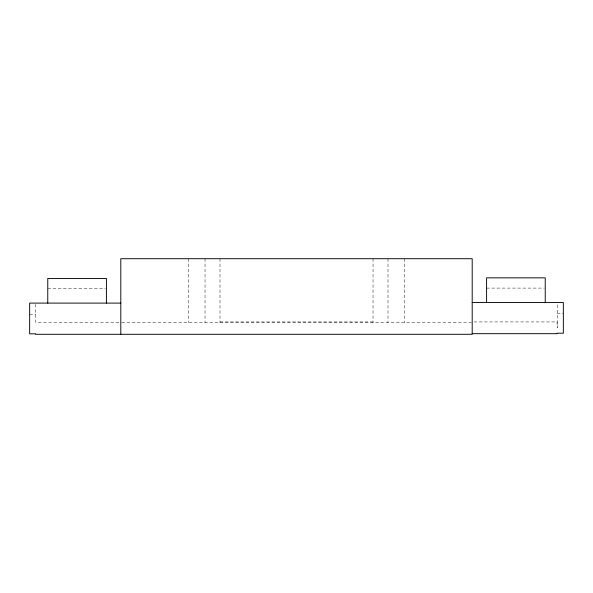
<?xml version="1.0" encoding="UTF-8"?>
<svg xmlns="http://www.w3.org/2000/svg" width="593" height="593" viewBox="0 0 593 593"><rect width="100%" height="100%" fill="white"/><g stroke="black" fill="none" stroke-linecap="round" stroke-linejoin="round"><path stroke-width="0.44" stroke-dasharray="2.96 2.22" d="M486.586 288.094L544.322 288.094M47.766 288.702L105.495 288.702M557.22 313.608L563.35 313.608M29.65 314.208L35.78 314.208M219.996 321.94L373.041 321.94M474.037 321.932L557.049 321.932L557.22 327.773L557.22 302.497M118.956 322.54L35.78 322.54L35.78 304.024M121.728 322.54L471.302 322.54M404.485 258.711L404.485 322.54M388 258.711L388 322.54M373.041 258.711L373.041 322.54M219.996 258.711L219.996 322.54M205.037 258.711L205.037 322.54M188.544 258.711L188.544 322.54"/><path stroke-width="0.89" d="M472.198 302.497L563.35 302.497L563.35 333.214L557.049 333.214L557.049 333.689L472.198 333.689M120.802 303.097L29.65 303.097L29.65 333.815L35.61 333.815L35.61 334.289L472.198 334.289L472.198 258.711L120.802 258.711L120.802 334.289M545.234 302.497L545.234 277.843L486.586 277.843L486.586 302.497M106.414 303.097L106.414 278.443L47.766 278.443L47.766 303.097"/></g></svg>
